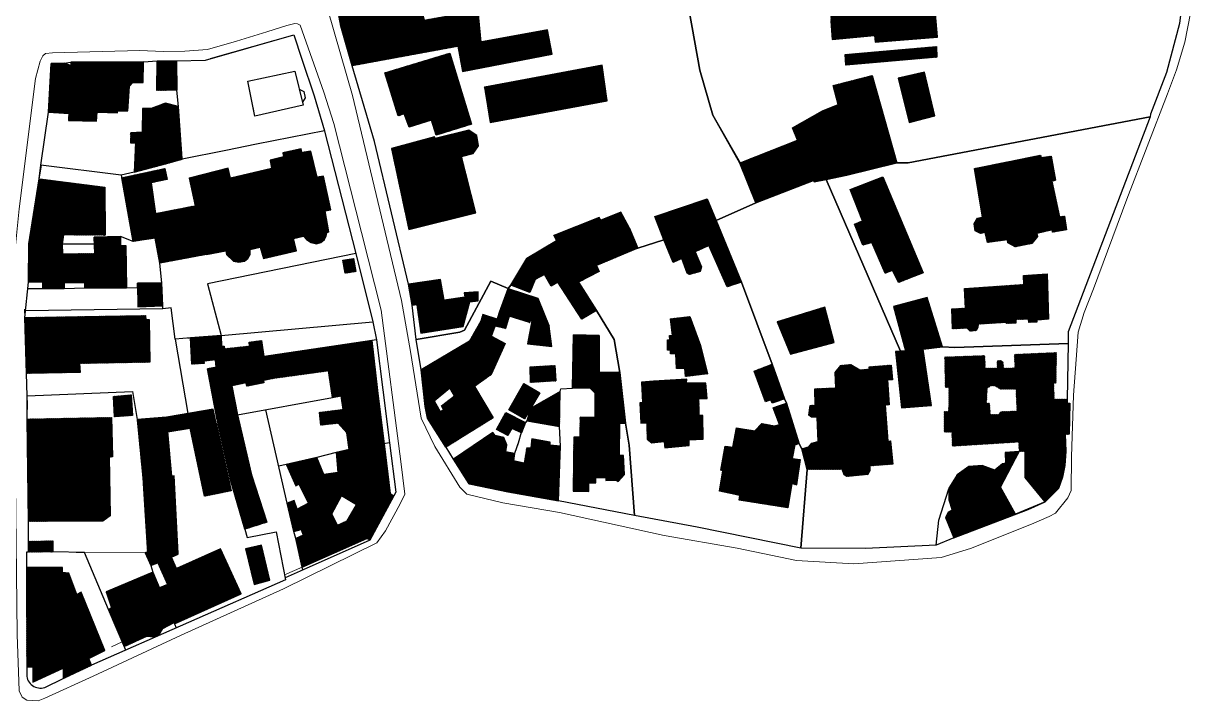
# Model space of a CAD drawing. Header units: metres. Extents: x 18 to 1339, y 13 to 503.
# Drawn here: x 288.7 to 608.5, y 41.4 to 227.1 of the extents above; entities that cross this region are included whole.
import ezdxf

# ---------------------------------------------------------------- set-up
doc = ezdxf.new("R2010")
doc.units = ezdxf.units.M
doc.header["$MEASUREMENT"] = 0
for name, color, linetype, lineweight in [('1_parcele', 5, 'Continuous', 30), ('cladiri', 1, 'Continuous', 30), ('hatch constr', 246, 'Continuous', 30), ('l.verde', 120, 'Continuous', 9), ('parcele', 30, 'Continuous', 9), ('strazi', 7, 'Continuous', 13)]:
    doc.layers.add(name, color=color, linetype=linetype, lineweight=lineweight)
pattern_1 = [(45, (-87.06231, -234.33322), (-0.088388348, 0.088388348), [])]

msp = doc.modelspace()

# ---------------------------------------------------------------- hatches: boundary and pattern name
at = {"layer": 'hatch constr'}
h = msp.add_hatch(dxfattribs=at)
h.set_pattern_fill('ANSI31', color=256)
h.set_pattern_definition(pattern_1)
h.paths.add_polyline_path([(327.54, 402.79), (314.09, 400.34), (309.21, 399.46), (312.59, 378.48), (325.48, 381.23), (325.79, 379.47), (336.27, 381.31), (334.99, 388.62), (330.19, 387.78)])
h.paths.add_polyline_path([(333.76, 380.87), (325.79, 379.47), (325.48, 381.23), (312.59, 378.48), (314.53, 368.07), (321.35, 369.27), (321.66, 367.51), (325.85, 368.24), (325.6, 369.66), (335.43, 371.39)])
h.paths.add_polyline_path([(321.66, 353.85), (319.2, 352.36), (320.95, 349.49), (323.39, 351.01)])
h.paths.add_polyline_path([(351.79, 359.11), (351.08, 363.66), (348.13, 363.2), (347.44, 367.63), (329.62, 364.83), (330.23, 360.21), (326.53, 359.63), (327.28, 354.86), (331.19, 355.47), (331.9, 350.73), (337.53, 351.69), (337.69, 350.64), (345.93, 351.93), (345.68, 353.58), (348.52, 354.09), (347.99, 357.79), (349.28, 358), (349.17, 358.7)])
h.paths.add_polyline_path([(374.25, 371.55), (349.07, 367.87), (349.4, 364.85), (353.88, 365.46), (354.77, 358.94), (374.79, 361.41), (374.66, 363.49)])
h.paths.add_polyline_path([(390.42, 374.63), (374.25, 371.55), (374.66, 363.49), (377.43, 363.88), (378.73, 365.15), (378.7, 367.63), (384.43, 367.71), (384.46, 365.1), (383.52, 364.58), (383.97, 356.42), (391.09, 357.72), (390.9, 361.83)])
h.paths.add_polyline_path([(384.43, 367.71), (378.7, 367.63), (378.73, 365.15), (384.46, 365.1)], flags=17)
h.paths.add_polyline_path([(416.93, 428.22), (416, 428.93), (417.2, 430.52), (414.67, 432.44), (413.36, 430.71), (410.27, 430.64), (408.46, 428.07), (406.01, 428.39), (402.63, 423.89), (400.67, 425.36), (398.38, 422.3), (400.14, 420.82), (407.96, 415.62)])
h.paths.add_polyline_path([(400.14, 420.82), (398.58, 418.79), (394.93, 421.54), (393.08, 421.24), (392.02, 419.76), (389.37, 421.67), (385.01, 419.99), (402.45, 407.63), (407.96, 415.62)])
h.paths.add_polyline_path([(385.01, 419.99), (380.65, 418.3), (381.95, 410.61), (383.91, 411.48), (389.19, 407.74), (388, 406.04), (396.87, 399.76), (402.45, 407.63)])
h.paths.add_polyline_path([(390.44, 397.35), (384.3, 395.58), (385.07, 392.1), (390.83, 393.68)])
h.paths.add_polyline_path([(396.97, 390.63), (386.5, 387.83), (390.42, 374.63), (390.9, 361.83), (396.49, 370.38), (395.1, 371.63), (396.57, 375.08), (395.96, 376.75), (397.63, 377.36), (395.89, 382.18), (398.91, 383.27), (399.52, 384.61)])
h.paths.add_polyline_path([(417.23, 374.25), (407.5, 378.26), (399.81, 361.38), (401.45, 360.85), (399.73, 355.52), (400.48, 355.22), (396.95, 346.43), (391.74, 346.49), (392.03, 338.69), (395.77, 339.44), (402.95, 341.11), (406.83, 350.07), (406.8, 350.09), (409.91, 357.19), (411.12, 359.92)])
h.paths.add_polyline_path([(426.54, 370.3), (417.23, 374.25), (411.12, 359.92), (412.88, 359.14), (411.69, 356.41), (409.91, 357.19), (406.83, 350.07), (409.95, 348.71), (410.86, 350.47), (411.98, 349.89), (413.78, 350.49), (416.34, 349.64), (417.71, 350.23)])
h.paths.add_polyline_path([(445.63, 362.64), (434.24, 367.33), (432.23, 362.67), (430.64, 363.35), (426.32, 353.29), (433.9, 349.91), (431.28, 343.79), (436.66, 341.74), (439.94, 349.35)])
h.paths.add_polyline_path([(428.16, 344.16), (428.16, 344.16), (407.96, 342.35), (407.89, 336.17), (418.25, 335.57), (418.1, 338.97), (427.9, 339.39)])
h.paths.add_polyline_path([(430.66, 343.43), (428.16, 344.16), (427.91, 339.39), (427.93, 338.82), (438.99, 336.87), (438.85, 336.11), (448.94, 334.33), (449.58, 336.87)])
h.paths.add_polyline_path([(425.22, 348.71), (422.13, 350.24), (418.69, 343.31), (423.03, 343.7)])
h.paths.add_polyline_path([(459.08, 349.35), (454.92, 351.3), (455.23, 351.96), (451.57, 353.67), (451.18, 352.83), (446.78, 354.89), (443.42, 347.69), (439.94, 349.35), (436.66, 341.74), (439.49, 340.54), (441.18, 344.46), (446.93, 341.98), (445.69, 339.1), (452.99, 335.94)])
h.paths.add_polyline_path([(386.04, 348.94), (387.08, 349.16), (386.27, 352.99), (385.34, 352.79), (385.21, 353.38), (338.43, 343.44), (337.95, 346.26), (328.83, 344.29), (330.08, 338.25), (332.7, 338.94), (333.36, 335.17), (329.75, 334.23), (333.93, 327.03), (386.99, 337.67)])
h.paths.add_polyline_path([(366.15, 327.61), (367.35, 322.7), (377.31, 325.12), (378.28, 326.06), (377.17, 330.27), (396.42, 333.71), (395.77, 339.44), (386.99, 337.67), (333.93, 327.03), (337.68, 318.86), (350.49, 321.52), (349.93, 324.24)])
h.paths.add_polyline_path([(391.72, 321.02), (382.62, 318.91), (381.94, 321.86), (371.96, 319.55), (373.28, 313.38), (382.75, 315.58), (383.46, 312.54), (384.64, 307), (390.54, 308.17), (389.35, 313.29), (393.3, 314.2)])
h.paths.add_polyline_path([(407.96, 342.35), (406.09, 342.1), (404.66, 341.59), (404.68, 336.32), (406.45, 336.24), (407.89, 336.17)])
h.paths.add_polyline_path([(406.45, 336.24), (401.93, 336.44), (401.67, 332.71), (404.37, 332.53), (404.35, 332.15), (406.12, 332.06)])
h.paths.add_polyline_path([(420.15, 331.27), (419.11, 332.09), (418.05, 332.16), (418.25, 335.57), (406.45, 336.24), (406.12, 332.06), (404.35, 332.15), (404.16, 327.35), (402.94, 327.41), (402.75, 323.7), (418.5, 322.91), (418.58, 326.15), (419.95, 327.05)])
h.paths.add_polyline_path([(452.05, 332.25), (428.56, 334.31), (428.07, 328.83), (442.26, 327.45), (441.65, 323.77), (448.05, 322.73)])
h.paths.add_polyline_path([(447.01, 321.48), (418.5, 322.91), (402.75, 323.7), (402.05, 323.69), (401.46, 310.98), (405.42, 310.76), (405.87, 318.59), (444.69, 316.35)])
h.paths.add_polyline_path([(440.5, 306.8), (426.79, 312.79), (414.2, 313.18), (413.81, 307.81), (422.09, 306.89), (420.34, 302.88), (423.69, 301.42), (423.99, 302.08), (436.12, 296.78)])
h.paths.add_polyline_path([(412.73, 304.68), (406.93, 305.89), (405.9, 301.48), (411.77, 300.1)])
h.paths.add_polyline_path([(405.9, 301.48), (406.91, 305.89), (407.67, 309.23), (402.44, 310.45), (399.15, 295.32), (393.79, 294.51), (394.73, 288.34), (399.44, 289.05), (403.27, 289.63), (404.13, 293.73)])
h.paths.add_polyline_path([(421.86, 290.01), (421.44, 290.47), (421.9, 290.89), (419.01, 294.04), (417.52, 292.68), (415.64, 294.75), (414.43, 295.05), (412.33, 297.58), (411.39, 298.1), (408.87, 298.56), (407.33, 296.89), (407.89, 295.95), (406.95, 295.4), (407.85, 294.7), (406.25, 293.69), (404.13, 293.73), (403.27, 289.63), (399.44, 289.05), (399.38, 287.2), (396.5, 284.94), (395.42, 286.09), (394.51, 286.16), (393.16, 285.03), (393.94, 277.61), (394.42, 277.83), (397.91, 273.36), (400.93, 276.11), (406.17, 270.38), (409.26, 273.2), (408.67, 273.84), (411.79, 276.69), (406.55, 282.43), (411.85, 287.27), (417.17, 281.44), (420.09, 284.1), (420.85, 283.28), (424.01, 286.17), (421.12, 289.34)])
h.paths.add_polyline_path([(399.07, 268.18), (398.4, 267.91), (397.14, 270.97), (387.2, 269.34), (388.63, 266.4), (386.2, 265), (389.94, 258.08), (393.26, 259.88), (394.34, 259.57), (397.37, 261.3), (397.54, 262.45), (400.55, 264.57)])
h.paths.add_polyline_path([(386.2, 265), (384.25, 268.58), (381.11, 268.14), (381.43, 265.84), (373.41, 261.47), (374.8, 258.67), (378.44, 252.42), (378.76, 251.8), (389.94, 258.08)])
h.paths.add_polyline_path([(374.8, 258.67), (372.39, 257.78), (369.99, 264.24), (369.1, 264.63), (367.51, 264.04), (366.92, 265.63), (364.33, 265.13), (361.74, 264.63), (365.31, 254.98), (364.73, 254.03), (365.63, 251.59), (366.46, 251.57), (367.74, 249.34), (368.14, 248.9), (369.01, 248.45), (369.83, 248.28), (370.8, 248.51), (372.3, 248.85), (373.17, 248.51), (377.15, 250.65), (377.44, 251.84), (378.44, 252.42)])
h.paths.add_polyline_path([(388.95, 275.43), (362.8, 271.05), (364.33, 265.13), (366.92, 265.63), (381.11, 268.14), (384.25, 268.58), (387.2, 269.34), (389.89, 269.85)])
h.paths.add_polyline_path([(391.44, 281.44), (386.03, 280.7), (386.52, 277.01), (391.95, 277.78)])
h.paths.add_polyline_path([(390.59, 287.64), (367.61, 284.51), (364.42, 283.95), (354.9, 282.28), (357.45, 274.8), (361.85, 276.06), (367.18, 277.01), (371.84, 277.84), (371.74, 278.39), (380.62, 279.96), (386.03, 280.7), (391.44, 281.44)])
h.paths.add_polyline_path([(379.22, 304.95), (376.63, 304.57), (371.16, 303.77), (365.02, 302.87), (365.55, 299.23), (362.23, 298.75), (361.71, 302.33), (353.43, 301.12), (348.8, 300.42), (354.9, 282.28), (364.42, 283.95), (364.07, 287.82), (367.06, 288.26), (367.61, 284.51), (381.9, 286.61)])
h.paths.add_polyline_path([(370.25, 310), (370.34, 311.91), (369.68, 314.73), (368.8, 315.9), (365.33, 315.05), (364.3, 315.78), (362.23, 315.47), (361.13, 313.53), (348.24, 311.28), (346.42, 311.28), (345.08, 309.33), (348.71, 300.41), (348.79, 300.44), (348.8, 300.42), (353.43, 301.12), (361.71, 302.33), (365.02, 302.87), (371.16, 303.77)])
h.paths.add_polyline_path([(383.46, 312.54), (370.25, 310), (371.16, 303.77), (376.63, 304.57), (376.46, 305.57), (384.64, 307)])
h.paths.add_polyline_path([(412.72, 235.32), (408, 234.99), (408.28, 229.65), (398.49, 227.92), (396.03, 237.67), (388.32, 235.73), (387.47, 239.13), (374.6, 232.13), (375.64, 226.27), (378.77, 215.43), (414.01, 221.91)])
h.paths.add_polyline_path([(405.51, 218.86), (387.7, 213.49), (391.41, 201.66), (393.04, 202.24), (394.34, 198.62), (400.48, 200.54), (401.78, 196.38), (411.45, 199.39)])
h.paths.add_polyline_path([(432.26, 225.26), (407.73, 220.75), (409, 213.87), (433.54, 218.63)])
h.paths.add_polyline_path([(447.21, 215.59), (414.99, 209.56), (416.57, 199.88), (448.65, 205.83)])
h.paths.add_polyline_path([(408.76, 190.55), (411.94, 191.41), (413.38, 193.51), (412.89, 196.29), (410.77, 197.73), (401.46, 195.46), (401.35, 195.95), (389.51, 192.7), (394.25, 170.53), (412.63, 175.1)])
h.paths.add_polyline_path([(402.98, 156.86), (394.2, 155.51), (395.24, 149.8), (396.45, 149.97), (403.98, 151.12)])
h.paths.add_polyline_path([(410.98, 150.69), (413.24, 151), (413.28, 153.47), (409.49, 153.16), (409.63, 151.98), (403.98, 151.12), (396.45, 149.97), (397.54, 142.14), (409.14, 143.98)])
h.paths.add_polyline_path([(413.88, 134.88), (416.9, 141.25), (417.94, 144.04), (418.51, 145.98), (414.57, 147.26), (414.03, 145.42), (410.87, 139.93), (397.71, 132.09), (398.78, 122.01), (401.22, 123.56), (405.55, 127.09)])
h.paths.add_polyline_path([(417.36, 118.88), (412.28, 127.5), (416.87, 130.74), (420.69, 139.24), (416.9, 141.25), (413.88, 134.88), (405.55, 127.09), (406.79, 124.94), (403.23, 122.18), (403.83, 121.12), (402.88, 120.6), (401.22, 123.56), (398.78, 122.01), (399.41, 118.85), (404.48, 110.85)])
h.paths.add_polyline_path([(420.89, 120.35), (418.34, 115.72), (421.38, 114.06), (422.47, 115.95), (425.04, 114.85), (426.23, 117.62)])
h.paths.add_polyline_path([(430.14, 125.77), (425.83, 128.33), (421.67, 121.09), (426, 118.62), (427.58, 121.44)])
h.paths.add_polyline_path([(435.71, 126.12), (427.58, 121.44), (426.66, 118.08), (435.6, 116.55)])
h.paths.add_polyline_path([(434.25, 133.27), (427.53, 132.87), (427.61, 128.59), (434.53, 129.02)])
h.paths.add_polyline_path([(432.76, 144.04), (427.96, 145.43), (426.81, 139.18), (433.42, 138.44)])
h.paths.add_polyline_path([(429.66, 151.73), (421.53, 154.35), (419.09, 147.91), (417.94, 144.04), (420.75, 143.38), (421.76, 146.79), (427.39, 145.04), (427.53, 145.56), (427.96, 145.43), (432.76, 144.04)])
h.paths.add_polyline_path([(436.83, 163.54), (434.77, 167.39), (426.61, 162.62), (422.25, 155.27), (427.44, 153.28), (428.91, 156.85), (431.49, 158.2), (433.25, 154.98), (435.08, 156.07), (441.66, 145.99), (445.71, 148.32), (440.81, 156.09)])
h.paths.add_polyline_path([(456.98, 165.43), (454.65, 171), (436.83, 163.54), (440.81, 156.09), (446.41, 159.05), (445.73, 160.66)])
h.paths.add_polyline_path([(446.4, 141.46), (439.44, 141.68), (439.16, 127.01), (443.9, 127.15), (445.25, 125.72), (445.22, 119), (441.2, 119.05), (441.14, 113.63), (439.47, 113.65), (439.3, 98.76), (443.64, 98.68), (443.61, 101.03), (445.48, 101.09), (445.5, 102.55), (448.29, 102.5), (448.26, 101.69), (451.13, 101.86), (451.62, 101.46), (453.35, 103.36), (453.12, 108.61), (451.98, 108.63), (452.11, 117.42), (453.66, 117.47), (452.05, 131.37), (446.42, 131.35)])
h.paths.add_polyline_path([(473.77, 124.1), (475.98, 124.19), (475.67, 128.44), (470.35, 128.53), (470.44, 129.48), (461.36, 128.96), (458, 128.64), (458.32, 123.1), (457.6, 123.04), (457.89, 117.44), (459.5, 117.56), (459.55, 113.1), (460.9, 112.07), (464.21, 112.39), (464.41, 110.69), (471.07, 111.32), (471.1, 112.9), (474.89, 113.02), (474.86, 119.54), (473.86, 119.65)])
h.paths.add_polyline_path([(474.17, 138.72), (471.3, 146.65), (466.02, 146.08), (466.53, 141.51), (465.73, 141.48), (465.79, 140.3), (465.15, 140.3), (465.15, 137.49), (466.02, 137.46), (465.96, 136.43), (467.39, 136.43), (467.62, 132.4), (469.92, 132.4), (470.09, 130.22), (476.07, 130.97)])
h.paths.add_polyline_path([(500.05, 111.47), (501.26, 111.81), (497.75, 122.96), (494.13, 121.69), (495.8, 117.04), (494.48, 116.69), (490.97, 117.38), (489.08, 115.34), (484.02, 116.12), (483.05, 110.86), (480.95, 111.12), (479.74, 104.52), (480.35, 104.4), (479.43, 98.83), (484.94, 97.62), (484.77, 96.36), (498.1, 94.24), (499.25, 100.84), (500.45, 100.5), (501.49, 107.45), (499.3, 107.79)])
h.paths.add_polyline_path([(493.85, 133.58), (488.91, 131.74), (491.98, 123.3), (493.5, 123.85), (493.87, 122.96), (497.24, 124.13)])
h.paths.add_polyline_path([(454.63, 171.06), (452.39, 175.31), (446.85, 173.07), (446.47, 173.84), (433.97, 168.88), (436.83, 163.54)])
h.paths.add_polyline_path([(502.96, 189.43), (500.75, 194.98), (485.04, 188.78), (489.32, 177.83), (505.19, 183.98)])
h.paths.add_polyline_path([(508.22, 149.28), (495.22, 145.25), (498.81, 136.34), (510.83, 139.56)])
h.paths.add_polyline_path([(524.79, 122.35), (525.89, 122.48), (525.38, 129.31), (526.75, 129.36), (526.42, 133.38), (520.39, 132.89), (520.44, 132.27), (517.83, 132.04), (515.42, 133.54), (512.63, 133.28), (511.08, 131.3), (511.31, 127.1), (505.51, 126.87), (505.6, 122.39), (504.22, 122.31), (503.9, 119.66), (504.56, 119.09), (506.14, 119.03), (506.46, 112.4), (504.72, 111.97), (503.84, 110.98), (501.93, 110.45), (503.46, 104.72), (512.97, 104.79), (513.51, 103.24), (514.28, 102.81), (519.97, 103.38), (520.6, 104.5), (520.57, 105.71), (526.86, 106.19), (526.23, 112.57), (525.54, 112.48)])
h.paths.add_polyline_path([(535.16, 137.69), (530.37, 137.31), (527.65, 137.08), (529.25, 121.69), (537.46, 122.32)])
h.paths.add_polyline_path([(575.34, 122.96), (574.65, 122.96), (574.62, 123.99), (571.06, 124.05), (571.01, 128.42), (571.64, 128.47), (571.7, 136.8), (560.18, 136.29), (560.32, 132.58), (557.22, 132.5), (557.11, 134.19), (556.65, 134.59), (555.76, 134.59), (555.44, 134.1), (555.5, 132.55), (552.22, 132.52), (552.08, 135.97), (541.08, 135.57), (541.25, 127.24), (542.23, 127.24), (542.17, 120.66), (540.91, 120.66), (540.96, 114.95), (543.03, 115.03), (543.18, 111.13), (561.34, 112.26), (561.49, 109.63), (574.28, 109.81), (574.14, 114.32), (575.23, 114.4)])
h.paths.add_polyline_path([(553.59, 119.86), (553.39, 122.9), (552.55, 122.99), (552.73, 127.01), (553.7, 127.67), (554.82, 127.64), (556.29, 126.75), (560.62, 126.78), (560.88, 120.75), (556.4, 120.58), (556, 119.86)], flags=16)
h.paths.add_polyline_path([(556.34, 99.91), (561.49, 109.63), (557.67, 109.4), (557.78, 106.5), (556.89, 106.29), (554.81, 104.59), (551.32, 105.84), (547.73, 105.53), (544.48, 103.29), (542.27, 99.58), (542.19, 96.39), (543.13, 93.61), (542.07, 92.92), (541.35, 91.6), (543.61, 85.97), (560.49, 92.48)])
h.paths.add_polyline_path([(573.98, 105.81), (574.28, 109.81), (563.16, 109.66), (563.16, 102.54), (568.58, 95.88), (572.26, 99.55), (573.4, 102.66)])
h.paths.add_polyline_path([(569.14, 158.34), (562.7, 157.91), (562.79, 155.49), (546.51, 154.32), (546.79, 148.99), (543.09, 148.74), (543.26, 143.29), (547.25, 143.49), (548.08, 142.66), (549.69, 142.8), (550.15, 143.66), (550.27, 144.58), (558.04, 145.07), (558.05, 144.72), (560.61, 144.9), (560.58, 145.82), (564.08, 145.96), (564.11, 145.07), (566.35, 145.15), (566.35, 145.7), (569.54, 145.96)])
h.paths.add_polyline_path([(536.25, 151.85), (527.09, 149.46), (530.37, 137.31), (535.16, 137.69), (540.5, 138.35)])
h.paths.add_polyline_path([(524.13, 184.93), (515.2, 181.46), (518.59, 172.93), (516.35, 171.95), (518.71, 166.21), (521.09, 166.98), (524.74, 158.54), (526.83, 159.28), (528.4, 155.98), (535.16, 158.67)])
h.paths.add_polyline_path([(570.46, 183.74), (571.49, 184.03), (570.23, 190.63), (567.5, 190.26), (567.35, 190.89), (549.23, 187.24), (551.47, 173.9), (550.05, 173.63), (549.12, 172.11), (549.43, 170.2), (550.86, 169.45), (552.19, 169.72), (552.79, 166.95), (558.26, 167.74), (558.39, 166.92), (560.38, 165.76), (564.93, 166.68), (566.51, 168.63), (566.29, 169.45), (570.49, 170.41), (570.63, 169.78), (574.48, 170.47), (573.87, 174.23), (572.5, 174)])
h.paths.add_polyline_path([(521.23, 212.75), (510.57, 210.02), (511.95, 204.82), (507.62, 203.04), (511.72, 192.61), (514.28, 185.46), (528.01, 188.85)])
h.paths.add_polyline_path([(507.62, 203.04), (499.4, 198.36), (500.75, 194.98), (502.96, 189.43), (511.72, 192.61)])
h.paths.add_polyline_path([(535.53, 213.67), (528.35, 212.06), (531.4, 199.82), (538.35, 201.72)])
h.paths.add_polyline_path([(511.72, 192.61), (502.96, 189.43), (505.19, 183.98), (505.35, 183.6), (514.28, 185.46)])
h.paths.add_polyline_path([(538.95, 217.77), (538.84, 220.67), (513.79, 218.49), (513.99, 215.62)])
h.paths.add_polyline_path([(538.58, 229.69), (527.66, 228.87), (509.94, 227.6), (510.27, 222.62), (521.89, 223.67), (522.04, 221.85), (539.14, 223.26)])
h.paths.add_polyline_path([(526.28, 246.24), (514.11, 245.21), (514.27, 242.49), (509.02, 242.08), (509.94, 227.6), (527.66, 228.87)])
h.paths.add_polyline_path([(512.73, 247.89), (507.89, 247.64), (508.97, 243.21), (512.96, 243.41)])
h = msp.add_hatch(dxfattribs=at)
h.set_pattern_fill('ANSI31', color=256)
h.set_pattern_definition(pattern_1)
h.paths.add_polyline_path([(321.63, 216.47), (301.7, 216.41), (301.73, 215.5), (299.83, 216.16), (296.3, 216.06), (295.58, 202.69), (301.12, 202.37), (301.05, 200.45), (308.7, 200.27), (308.88, 202.69), (314.48, 202.47), (314.51, 203.09), (317.32, 203.03), (317.75, 209.87), (318.64, 210.87), (321.48, 210.79)])
h.paths.add_polyline_path([(330.67, 216.79), (325.39, 216.81), (325.27, 208.62), (330.76, 208.75)])
h.paths.add_polyline_path([(331.19, 204.26), (327.63, 205.2), (323.69, 203.74), (321.37, 203.71), (321.19, 197.25), (318.09, 197.05), (318.01, 194.26), (319.38, 194.17), (319.07, 186.22), (327.66, 188.49), (332.22, 189.78)])
h.paths.add_polyline_path([(311.02, 182.13), (293.04, 184.43), (290.19, 166.57), (299.36, 166.51), (299.64, 169.04), (311.07, 168.98)])
h.paths.add_polyline_path([(316.79, 166.16), (315.32, 166.16), (315.27, 168.63), (308.12, 168.46), (308.17, 166.51), (308.23, 163.98), (299.44, 163.84), (299.36, 166.51), (290.19, 166.57), (290.09, 156.11), (294.01, 156.11), (294.01, 154.39), (299.9, 154.39), (299.9, 155.88), (305.5, 155.91), (305.5, 154.53), (316.9, 154.56)])
h.paths.add_polyline_path([(371.33, 175.63), (372.88, 175.92), (370.93, 185.19), (369.15, 184.9), (367.42, 192), (364.98, 191.6), (364.78, 192.63), (359.73, 191.57), (360, 190.48), (356.28, 189.53), (356.71, 187.23), (345.39, 184.65), (344.79, 187.32), (334.14, 184.65), (335.78, 177.05), (338.83, 163.71), (344.16, 164.7), (344.32, 163.67), (346.27, 161.84), (347.68, 161.56), (349.23, 161.84), (350.15, 162.59), (350.78, 163.71), (350.81, 165.03), (353.58, 165.68), (354.51, 162.62), (363.5, 164.69), (362.73, 168.1), (365.4, 168.74), (366.23, 167.82), (367.49, 166.95), (368.99, 166.64), (370.21, 166.95), (371.2, 167.82), (371.63, 168.82), (371.86, 169.73), (372.37, 169.85)])
h.paths.add_polyline_path([(335.78, 177.05), (324.88, 174.9), (323.67, 183.35), (328.11, 184.28), (327.45, 187.25), (315.64, 184.73), (318.76, 167.28), (324.82, 168.18), (326.08, 161.32), (338.83, 163.71)])
h.paths.add_polyline_path([(323.15, 145.83), (322.21, 145.84), (322.19, 146.93), (289.13, 146.41), (289.59, 131.08), (304.21, 131.36), (304.07, 133.79), (323.32, 134.14)])
h.paths.add_polyline_path([(326.61, 155.94), (319.96, 155.82), (319.99, 154.62), (320.08, 149.34), (326.86, 149.61)])
h.paths.add_polyline_path([(304.56, 71.09), (303.33, 70.48), (301.11, 76.34), (299.42, 76.54), (299.42, 77.89), (289.54, 77.86), (289.6, 50.64), (291.29, 50.64), (291.26, 46.41), (299.62, 50.32), (299.62, 47.42), (307.4, 51.1), (306.6, 52.91), (310.99, 55.15)])
h.paths.add_polyline_path([(324.18, 76.57), (311.4, 71.17), (312.83, 66.81), (312, 66.38), (316.31, 56.18), (322.54, 59.05), (324.44, 58.88), (325.93, 59.48), (326.93, 61.19), (329.96, 62.78), (325.99, 72.26)])
h.paths.add_polyline_path([(342.66, 83), (330.68, 77.56), (329.28, 80.72), (325.56, 79.13), (328.16, 73.24), (325.99, 72.26), (329.96, 62.78), (330.1, 62.44), (348.36, 70.68)])
h.paths.add_polyline_path([(312.16, 108.21), (313.08, 108.21), (312.88, 119.03), (289.7, 118.57), (290.13, 90.51), (310.46, 90.6), (312.47, 92.04)])
h.paths.add_polyline_path([(329.99, 102.97), (329.35, 102.92), (321.41, 102.43), (322.66, 82.15), (322.07, 81.86), (323.59, 78.38), (325.56, 79.13), (329.28, 80.72), (331.11, 81.57)])
h.paths.add_polyline_path([(328.29, 115.1), (327.94, 119.06), (319.84, 118.49), (321.41, 102.43), (329.35, 102.92)])
h.paths.add_polyline_path([(341.5, 117.45), (334.38, 116.07), (338.28, 97.4), (345.58, 98.9)])
h.paths.add_polyline_path([(347.34, 119.7), (341.71, 118.81), (345.56, 101.58), (349.38, 88.39), (355.41, 90.29), (351.21, 103.27)])
h.paths.add_polyline_path([(353.93, 84), (349.58, 82.95), (351.93, 73.23), (356.2, 74.4)])
h.paths.add_polyline_path([(378.98, 103.49), (377.91, 110.22), (377.58, 110.17), (374.42, 109.36), (374.82, 103.9), (370.97, 103.41), (369.11, 108.03), (360.75, 106.05), (363.31, 100.28), (364.17, 100.74), (366.84, 95.54), (363.68, 93.9), (362.85, 96.2), (360.95, 95.54), (362.76, 87.73), (364.79, 88.33), (372.32, 91.6), (373.18, 92.63), (375.83, 97.56)])
h.paths.add_polyline_path([(382.77, 85.86), (381.91, 86.37), (378.86, 88.21), (375.99, 87.12), (374.76, 89.5), (373.18, 92.63), (372.32, 91.6), (364.79, 88.33), (365.31, 86.77), (363.3, 85.8), (365.08, 77.99)])
h.paths.add_polyline_path([(387.49, 111.77), (377.91, 110.22), (378.98, 103.49), (375.83, 97.56), (379.96, 95.03), (377.43, 90.68), (374.76, 89.5), (375.99, 87.12), (378.86, 88.21), (382.77, 85.86), (383.63, 85.34), (390.18, 97.52), (389.2, 98.15)])
h.paths.add_polyline_path([(385.74, 126.44), (375.71, 124.89), (376.26, 121.22), (369.82, 120.41), (370.17, 116.88), (374.91, 117.4), (377.26, 114.78), (377.9, 110.25), (380.37, 110.62), (387.49, 111.77)])
h.paths.add_polyline_path([(356.5, 136), (354.55, 135.69), (341.4, 133.71), (341.57, 132.77), (339.12, 132.32), (341.71, 118.81), (347.34, 119.7), (345.84, 127.71), (349.71, 128.48), (349.95, 127.54), (354.6, 128.52), (354.46, 129.17), (357.62, 129.75)])
h.paths.add_polyline_path([(384.13, 140.06), (356.5, 136), (357.62, 129.75), (372.27, 131.76), (373.36, 124.46), (375.71, 124.89), (385.74, 126.44)])
h.paths.add_polyline_path([(353.97, 140.1), (350.53, 139.62), (350.68, 138.59), (343.75, 137.86), (343.7, 138.53), (343.01, 138.53), (342.92, 141.52), (334.44, 140.82), (334.82, 133.61), (338.21, 133.82), (338.15, 134.42), (341.28, 134.8), (341.4, 133.71), (354.55, 135.71)])
h.paths.add_polyline_path([(318.22, 125.18), (313.34, 124.79), (313.68, 119.21), (318.62, 119.55)])
h.paths.add_polyline_path([(379.12, 162.54), (376.25, 162.11), (376.85, 158.52), (379.78, 159.01)])
h.paths.add_polyline_path([(341.5, 117.45), (340.7, 121.24), (327.94, 119.06), (328.29, 115.1), (334.38, 116.07)])
h.paths.add_polyline_path([(296.73, 85.19), (290.06, 85.04), (290.06, 82.07), (296.73, 82.17)])
h = msp.add_hatch(dxfattribs=at)
h.set_pattern_fill('ANSI31', color=256)
h.set_pattern_definition([(45, (-67.0154, -136.20376), (-0.088388348, 0.088388348), [])])
h.paths.add_polyline_path([(476.03, 178.95), (461.72, 174.1), (464.16, 167.67), (478.44, 172.98)])
h.paths.add_polyline_path([(476.51, 166.12), (481.51, 154.8), (485.47, 156.12), (478.44, 172.98), (464.16, 167.67), (466.66, 161.51), (469.05, 162.58), (470.54, 158.53), (471.11, 158.16), (474.1, 158.99), (474.5, 160.31), (472.75, 164.42)])
h = msp.add_hatch(dxfattribs=at)
h.set_pattern_fill('ANSI31', color=256)
h.set_pattern_definition([(45, (-79.24685, -210.06032), (-0.088388348, 0.088388348), [])])
h.paths.add_polyline_path([(435.8, 111.18), (433.01, 111.44), (433.04, 112.22), (427.96, 113.19), (427.7, 110.55), (426.58, 110.72), (425.89, 106.47), (422.93, 107.11), (421.38, 98.66), (435.28, 96.13)])
h.paths.add_polyline_path([(422.93, 107.11), (423.28, 109.17), (420.83, 109.58), (421.15, 111.47), (420.35, 113.54), (417.96, 114.06), (417.33, 114.92), (406.53, 107.56), (410.84, 100.79), (421.38, 98.66)])

# ---------------------------------------------------------------- linework, layer by layer
at = {"layer": '1_parcele', "color": 18, "true_color": 0x000000}
for points in [[(468.13, 246.8), (520.2, 248.86), (602.48, 253.7), (603.75, 252.26), (606.16, 248.12), (607.19, 244.79), (607.08, 240.48), (605.41, 227.04), (601.85, 213.6), (597.43, 202.17), (597.4, 201.42), (531.11, 188.79), (528.01, 188.85), (514.28, 185.46), (508.63, 184.28), (505.35, 183.6), (505.19, 183.98), (489.32, 177.83), (485, 188.76), (477.55, 201.88), (473.99, 214.17), (468.13, 246.8)], [(468.13, 246.8), (473.99, 214.17), (477.55, 201.88), (485.04, 188.78), (489.32, 177.83), (478.44, 172.98), (464.16, 167.67), (456.98, 165.43), (445.73, 160.66), (446.41, 159.05), (440.81, 156.09), (434.77, 167.39), (426.61, 162.62), (422.25, 155.27), (421.53, 154.35), (416.78, 156.37), (409.54, 142.93), (408.28, 142.35), (396.33, 140.36), (395.24, 149.8), (394.2, 155.51), (384.9, 194.7), (378.77, 215.43), (375.64, 226.27), (374.6, 232.13)], [(290.06, 82.07), (290.06, 85.04), (290.13, 90.51), (289.7, 118.57), (289.7, 124.92), (289.59, 131.07), (289.13, 146.41), (290.09, 156.11), (290.19, 166.57), (293.04, 184.43), (293.51, 188.21), (295.58, 202.69), (296.3, 216.06), (299.83, 216.16), (301.7, 216.41), (321.63, 216.47), (325.39, 216.81), (330.67, 216.79)], [(597.4, 201.42), (574.91, 142.5), (574.91, 139.27), (543.87, 138.15), (540.5, 138.35), (535.16, 137.69), (530.37, 137.31), (529.01, 137.2), (508.63, 184.28), (514.28, 185.46), (528.01, 188.85), (531.11, 188.79), (597.4, 201.42)], [(371.19, 197.53), (379.77, 163.93), (384.45, 145.26), (385.46, 140.25), (387.14, 126.56), (389.02, 112.05)], [(332.22, 189.78), (327.66, 188.49), (319.07, 186.22), (315.52, 185.45), (293.51, 188.21)], [(315.52, 185.45), (318.76, 167.28)], [(574.91, 139.27), (574.62, 123.99), (574.65, 122.96), (575.34, 122.96), (575.23, 114.4), (574.14, 114.32), (574.28, 109.81), (573.98, 105.81), (573.4, 102.66), (572.26, 99.55), (568.58, 95.88), (560.49, 92.48), (543.61, 85.97), (538.8, 83.99), (519.41, 83.07), (501.66, 83.18), (503.46, 104.72), (501.93, 110.44), (501.26, 111.81), (497.75, 122.96), (497.24, 124.13), (493.85, 133.58), (485.47, 156.12), (478.44, 172.98), (489.32, 177.83), (505.19, 183.98), (505.35, 183.6), (508.63, 184.28), (529.01, 137.2), (530.37, 137.31), (535.16, 137.69), (540.5, 138.35), (543.87, 138.15), (574.91, 139.27)], [(501.66, 83.18), (473.29, 88.93), (456.11, 92.09), (454.67, 111.39), (453.66, 117.47), (452.05, 131.37), (450.54, 140.39), (445.71, 148.32), (440.81, 156.09), (436.83, 163.54), (454.65, 171), (457.01, 165.44), (464.16, 167.67), (478.44, 172.98), (485.47, 156.12), (493.85, 133.58), (497.24, 124.13), (497.75, 122.96), (501.26, 111.81), (501.93, 110.44), (503.46, 104.72), (501.66, 83.18)], [(289.92, 154.39), (294.01, 154.39), (299.9, 154.39), (305.5, 154.53), (316.9, 154.56), (319.99, 154.62), (319.96, 155.82), (326.61, 155.94), (326.08, 161.32), (324.82, 168.18), (318.76, 167.28), (315.27, 168.63), (308.12, 168.46), (308.17, 166.51), (299.36, 166.51), (290.19, 166.57)], [(396.33, 140.36), (408.28, 142.35), (409.54, 142.93), (416.78, 156.37), (421.53, 154.35), (422.25, 155.27), (426.61, 162.62), (434.77, 167.39), (436.83, 163.54), (440.81, 156.09), (445.71, 148.32), (450.54, 140.39), (452.05, 131.37), (453.66, 117.47), (454.67, 111.39), (456.11, 92.09), (435.28, 96.13), (421.38, 98.66), (410.84, 100.79), (406.53, 107.56), (404.48, 110.85), (399.41, 118.85), (398.78, 122.01), (397.71, 132.09), (396.34, 140.37)], [(379.77, 163.93), (339.13, 155.64), (342.92, 141.52), (334.44, 140.82), (330.29, 140.48), (329.16, 149.09), (326.89, 148.77), (326.61, 155.94)], [(326.89, 148.77), (289.31, 148.21)], [(342.92, 141.52), (384.45, 145.26)], [(435.28, 96.13), (435.8, 111.18), (435.6, 116.55), (435.71, 126.12), (435.9, 126.88), (439.16, 127.01), (439.44, 141.68), (446.4, 141.46), (446.45, 131.35), (452.05, 131.37), (453.66, 117.47), (454.67, 111.39), (456.11, 92.09), (435.28, 96.13)], [(330.29, 140.48), (333.79, 120.06)], [(385.46, 140.25), (384.13, 140.06), (356.5, 136), (341.4, 133.71), (341.57, 132.77), (339.12, 132.32), (341.71, 118.81), (347.34, 119.7), (373.36, 124.46), (375.71, 124.89), (385.74, 126.44)], [(289.7, 124.92), (318.62, 126.1)], [(318.62, 126.1), (319.84, 118.49), (321.41, 102.43), (322.66, 82.15), (322.07, 81.86), (323.59, 78.38), (324.18, 76.57), (330.1, 62.44), (330.59, 61.33)], [(435.28, 96.13), (435.8, 111.18), (435.6, 116.55), (435.71, 126.12), (427.58, 121.44), (426.66, 118.08), (426.23, 117.62), (425.04, 114.85), (424.21, 111.99), (423.28, 109.17), (422.93, 107.11), (421.38, 98.66), (435.28, 96.13)], [(341.71, 118.81), (345.56, 101.58), (349.38, 88.39), (350.03, 86.13), (357.93, 87.64), (360.53, 74.54), (307.4, 51.1), (299.62, 47.42), (299.62, 47.42)], [(365.26, 77.18), (363.3, 85.8), (362.76, 87.73), (360.95, 95.54), (355.13, 121.13)], [(389.02, 112.02), (377.58, 110.17), (374.42, 109.36), (369.11, 108.03), (358.65, 105.66)], [(389.02, 112.05), (390.74, 98.56), (383.63, 85.34), (365.31, 77.2), (360.43, 75.04)], [(538.8, 83.99), (539.49, 90.85), (542.23, 99.45)]]:
    msp.add_lwpolyline(points, dxfattribs=at)
msp.add_lwpolyline([(371.18, 197.58), (352.52, 193.91), (344.16, 192.19), (332.22, 189.78), (331.19, 204.26), (330.76, 208.75), (330.67, 216.79), (338.6, 216.95), (362.81, 223.87), (365.02, 217.27), (368.38, 207.22)], close=True, dxfattribs=at)
msp.add_lwpolyline([(316.72, 55.21), (312, 66.38), (305.4, 81.99), (296.73, 82.17), (290.06, 82.07), (289.53, 82.06), (289.6, 48.47, 0.509137), (294.54, 45.02), (299.62, 47.42)], format="xyb", dxfattribs=at)
at = {"layer": 'cladiri', "color": 18, "true_color": 0x000000}
msp.add_line((352.1, 201.58), (351.62, 203.94), dxfattribs=at)
for points in [[(374.6, 232.13), (387.47, 239.13), (388.32, 235.73), (388.32, 235.73), (396.03, 237.67), (398.49, 227.92), (408.28, 229.65), (408, 234.99), (412.72, 235.32), (414.01, 221.91), (378.77, 215.43), (375.64, 226.27), (374.6, 232.13)], [(407.73, 220.75), (409, 213.87), (433.54, 218.63), (432.26, 225.26), (407.73, 220.75)], [(357.6, 222.38), (339.82, 217.3)], [(363.05, 213.94), (363.05, 213.94)], [(560.49, 92.48), (556.34, 99.91), (561.49, 109.63)], [(568.58, 95.88), (563.16, 102.54), (563.16, 109.66)]]:
    msp.add_lwpolyline(points, dxfattribs=at)
at = {"layer": 'cladiri', "color": 18, "true_color": 0x000000, "flags": 128}
for points in [[(538.58, 229.69), (527.66, 228.87), (509.94, 227.6), (510.27, 222.62), (521.89, 223.67), (522.04, 221.85), (539.14, 223.26)], [(387.7, 213.49), (405.51, 218.86), (411.45, 199.39), (401.78, 196.38), (400.48, 200.54), (394.34, 198.62), (393.04, 202.24), (391.41, 201.66)], [(295.58, 202.69), (301.12, 202.37), (301.05, 200.45), (308.7, 200.27), (308.88, 202.69), (314.48, 202.47), (314.51, 203.09), (317.32, 203.03), (317.75, 209.87), (318.64, 210.87), (321.48, 210.79), (321.63, 216.47), (301.7, 216.41), (301.73, 215.5), (299.83, 216.16), (296.3, 216.06)], [(521.23, 212.75), (528.01, 188.85), (514.28, 185.46), (511.72, 192.61), (507.62, 203.04), (511.95, 204.82), (510.57, 210.02)], [(319.07, 186.22), (327.66, 188.49), (332.22, 189.78), (331.19, 204.26), (327.63, 205.2), (323.69, 203.74), (321.37, 203.71), (321.19, 197.25), (318.09, 197.05), (318.01, 194.26), (319.38, 194.17)], [(507.62, 203.04), (511.72, 192.61), (502.96, 189.43), (500.75, 194.98), (499.4, 198.36)], [(389.51, 192.7), (394.25, 170.53), (412.63, 175.1), (408.76, 190.55), (411.94, 191.41), (413.38, 193.51), (412.89, 196.29), (410.77, 197.73), (401.46, 195.46), (401.35, 195.95)], [(334.14, 184.65), (335.78, 177.05), (338.83, 163.71), (344.16, 164.7), (344.32, 163.67), (346.27, 161.84), (347.68, 161.56), (349.23, 161.84), (350.15, 162.59), (350.78, 163.71), (350.81, 165.03), (353.58, 165.68), (354.51, 162.62), (363.5, 164.69), (362.73, 168.1), (365.4, 168.74), (366.23, 167.82), (367.49, 166.95), (368.99, 166.64), (370.21, 166.95), (371.2, 167.82), (371.63, 168.82), (371.86, 169.73), (372.37, 169.85), (371.33, 175.63), (372.88, 175.92), (370.93, 185.19), (369.15, 184.9), (367.42, 192), (364.98, 191.6), (364.78, 192.63), (359.73, 191.57), (360, 190.48), (356.28, 189.53), (356.71, 187.23), (345.39, 184.65), (344.79, 187.32)], [(500.75, 194.98), (502.96, 189.43), (505.19, 183.98), (489.32, 177.83), (485.04, 188.78)], [(502.96, 189.43), (511.72, 192.61), (514.28, 185.46), (505.35, 183.6), (505.19, 183.98)], [(549.23, 187.24), (567.35, 190.89), (567.5, 190.26), (570.23, 190.63), (571.49, 184.03), (570.46, 183.74), (572.5, 174), (573.87, 174.23), (574.48, 170.47), (570.63, 169.78), (570.49, 170.41), (566.29, 169.45), (566.51, 168.63), (564.93, 166.68), (560.38, 165.76), (558.39, 166.92), (558.26, 167.74), (552.79, 166.95), (552.19, 169.72), (550.86, 169.45), (549.43, 170.2), (549.12, 172.11), (550.05, 173.63), (551.47, 173.9)], [(335.78, 177.05), (338.83, 163.71), (326.08, 161.32), (324.82, 168.18), (318.76, 167.28), (315.64, 184.73), (327.45, 187.25), (328.11, 184.28), (323.67, 183.35), (324.88, 174.9)], [(293.04, 184.43), (311.02, 182.13), (311.07, 168.98), (299.64, 169.04), (299.36, 166.51), (290.19, 166.57)], [(524.13, 184.93), (535.16, 158.67), (528.4, 155.98), (526.83, 159.28), (524.74, 158.54), (521.09, 166.98), (518.71, 166.21), (516.35, 171.95), (518.59, 172.93), (515.2, 181.46)], [(436.83, 163.54), (454.63, 171.06), (452.39, 175.31), (446.85, 173.07), (446.47, 173.84), (433.97, 168.88)], [(464.16, 167.67), (478.44, 172.98), (485.47, 156.12), (481.51, 154.8), (476.51, 166.12), (472.75, 164.42), (474.5, 160.31), (474.1, 158.99), (471.11, 158.16), (470.54, 158.53), (469.05, 162.58), (466.66, 161.51)], [(436.83, 163.54), (454.63, 171.06), (456.98, 165.43), (445.73, 160.66), (446.41, 159.05), (440.81, 156.09)], [(290.19, 166.57), (299.36, 166.51), (299.44, 163.84), (308.23, 163.98), (308.12, 168.46), (315.27, 168.63), (315.32, 166.16), (316.79, 166.16), (316.9, 154.56), (305.5, 154.53), (305.5, 155.91), (299.9, 155.88), (299.9, 154.39), (294.01, 154.39), (294.01, 156.11), (290.09, 156.11)], [(426.61, 162.62), (434.77, 167.39), (436.83, 163.54), (440.81, 156.09), (445.71, 148.32), (441.66, 145.99), (435.08, 156.07), (433.25, 154.98), (431.49, 158.2), (428.91, 156.85), (427.44, 153.28), (422.25, 155.27)], [(395.24, 149.8), (396.45, 149.97), (403.98, 151.12), (402.98, 156.86), (394.2, 155.51)], [(546.51, 154.32), (562.79, 155.49), (562.7, 157.91), (569.14, 158.34), (569.54, 145.96), (566.35, 145.7), (566.35, 145.15), (564.11, 145.07), (564.08, 145.96), (560.58, 145.82), (560.61, 144.9), (558.05, 144.72), (558.04, 145.07), (550.27, 144.58), (550.15, 143.66), (549.69, 142.8), (548.08, 142.66), (547.25, 143.49), (543.26, 143.29), (543.09, 148.74), (546.79, 148.99)], [(419.09, 147.91), (421.53, 154.35), (429.66, 151.73), (432.76, 144.04), (427.96, 145.43), (427.53, 145.56), (427.39, 145.04), (421.76, 146.79), (420.75, 143.38), (417.94, 144.04)], [(397.54, 142.14), (409.14, 143.98), (410.98, 150.69), (413.24, 151), (413.28, 153.47), (409.49, 153.16), (409.63, 151.98), (403.98, 151.12), (396.45, 149.97)], [(530.37, 137.31), (535.16, 137.69), (540.5, 138.35), (536.25, 151.85), (527.09, 149.46)], [(398.78, 122.01), (401.22, 123.56), (405.55, 127.09), (413.88, 134.88), (416.9, 141.25), (417.94, 144.04), (418.51, 145.98), (414.57, 147.26), (414.03, 145.42), (410.87, 139.93), (397.71, 132.09)], [(289.13, 146.41), (322.19, 146.93), (322.21, 145.84), (323.15, 145.83), (323.32, 134.14), (304.07, 133.79), (304.21, 131.36), (289.59, 131.08)], [(466.02, 146.08), (471.3, 146.65), (474.17, 138.72), (476.07, 130.97), (470.09, 130.22), (469.92, 132.4), (467.62, 132.4), (467.39, 136.43), (465.96, 136.43), (466.02, 137.46), (465.15, 137.49), (465.15, 140.3), (465.79, 140.3), (465.73, 141.48), (466.53, 141.51)], [(334.44, 140.82), (342.92, 141.52), (343.01, 138.53), (343.7, 138.53), (343.75, 137.86), (350.68, 138.59), (350.53, 139.62), (353.97, 140.1), (354.55, 135.69), (341.4, 133.71), (341.28, 134.8), (338.15, 134.42), (338.21, 133.82), (334.82, 133.61)], [(417.36, 118.88), (404.46, 110.84), (399.41, 118.85), (398.78, 122.01), (401.22, 123.56), (402.88, 120.6), (403.83, 121.12), (403.23, 122.18), (406.79, 124.94), (405.55, 127.09), (413.88, 134.88), (416.9, 141.25), (420.69, 139.24), (416.87, 130.74), (412.28, 127.5)], [(439.3, 98.76), (443.64, 98.68), (443.61, 101.03), (445.48, 101.09), (445.5, 102.55), (448.29, 102.5), (448.26, 101.69), (451.13, 101.86), (451.62, 101.46), (453.35, 103.36), (453.12, 108.61), (451.98, 108.63), (452.11, 117.42), (453.66, 117.47), (453.14, 122.59), (452.05, 131.37), (446.42, 131.35), (446.4, 141.46), (439.44, 141.68), (439.16, 127.01), (443.9, 127.15), (445.25, 125.72), (445.22, 119), (441.2, 119.05), (441.14, 113.63), (439.47, 113.65)], [(357.62, 129.75), (356.5, 136), (384.13, 140.06), (385.74, 126.44), (375.71, 124.89), (373.36, 124.46), (372.27, 131.76)], [(535.16, 137.69), (530.37, 137.31), (527.65, 137.08), (529.25, 121.69), (537.46, 122.32)], [(341.4, 133.71), (354.55, 135.69), (356.5, 136), (357.62, 129.75), (354.46, 129.17), (354.6, 128.52), (349.95, 127.54), (349.71, 128.48), (345.84, 127.71), (347.34, 119.7), (341.71, 118.81), (339.12, 132.32), (341.55, 132.76)], [(493.85, 133.58), (497.24, 124.13), (493.87, 122.96), (493.5, 123.85), (491.98, 123.3), (488.91, 131.74)], [(524.79, 122.35), (525.54, 112.48), (526.23, 112.57), (526.86, 106.19), (520.57, 105.71), (520.6, 104.5), (519.97, 103.38), (514.28, 102.81), (513.51, 103.24), (512.97, 104.79), (503.46, 104.72), (501.93, 110.45), (503.84, 110.98), (504.72, 111.97), (506.46, 112.4), (506.14, 119.03), (504.56, 119.09), (503.9, 119.66), (504.22, 122.31), (505.6, 122.39), (505.51, 126.87), (511.31, 127.1), (511.08, 131.3), (512.63, 133.28), (515.42, 133.54), (517.83, 132.04), (520.44, 132.27), (520.39, 132.89), (526.42, 133.38), (526.75, 129.36), (525.38, 129.31), (525.89, 122.48)], [(425.83, 128.33), (430.14, 125.77), (427.58, 121.44), (426, 118.62), (421.67, 121.09)], [(464.41, 110.69), (471.07, 111.32), (471.1, 112.9), (474.89, 113.02), (474.86, 119.54), (473.86, 119.65), (473.77, 124.1), (475.98, 124.19), (475.67, 128.44), (470.35, 128.53), (470.44, 129.48), (461.36, 128.96), (458, 128.64), (458.32, 123.1), (457.6, 123.04), (457.89, 117.44), (459.5, 117.56), (459.55, 113.1), (460.9, 112.07), (464.21, 112.39)], [(375.71, 124.89), (385.74, 126.44), (387.49, 111.77), (380.37, 110.62), (377.9, 110.25), (377.26, 114.78), (374.91, 117.4), (370.17, 116.88), (369.82, 120.41), (376.26, 121.22)], [(497.75, 122.96), (501.26, 111.81), (500.05, 111.47), (499.3, 107.79), (501.49, 107.45), (500.45, 100.5), (499.25, 100.84), (498.1, 94.24), (484.77, 96.36), (484.94, 97.62), (479.43, 98.83), (480.35, 104.4), (479.74, 104.52), (480.95, 111.12), (483.05, 110.86), (484.02, 116.12), (489.08, 115.34), (490.97, 117.38), (494.48, 116.69), (495.8, 117.04), (494.13, 121.69)], [(290.13, 90.51), (289.7, 118.57), (312.88, 119.03), (313.08, 108.21), (312.16, 108.21), (312.47, 92.04), (310.46, 90.6)], [(321.41, 102.43), (329.35, 102.92), (328.29, 115.1), (327.94, 119.06), (319.84, 118.49)], [(327.94, 119.06), (328.29, 115.1), (334.38, 116.07), (341.5, 117.45), (340.7, 121.24)], [(341.71, 118.81), (347.34, 119.7), (351.21, 103.27), (355.41, 90.29), (349.38, 88.39), (345.56, 101.58)], [(418.34, 115.72), (420.89, 120.35), (426.23, 117.62), (425.14, 114.8), (422.47, 115.95), (421.38, 114.06)], [(421.38, 98.66), (422.93, 107.11), (423.28, 109.17), (420.83, 109.58), (421.15, 111.47), (420.35, 113.54), (417.96, 114.06), (417.33, 114.92), (406.53, 107.56), (410.84, 100.79)], [(422.93, 107.11), (421.38, 98.66), (435.28, 96.13), (435.8, 111.18), (433.01, 111.44), (433.04, 112.22), (427.96, 113.19), (427.7, 110.55), (426.58, 110.72), (425.89, 106.47)], [(362.76, 87.73), (364.79, 88.33), (372.32, 91.6), (373.18, 92.63), (375.83, 97.56), (378.98, 103.49), (377.9, 110.25), (374.42, 109.36), (374.82, 103.9), (370.97, 103.41), (369.11, 108.03), (360.75, 106.05), (363.31, 100.28), (364.17, 100.74), (366.84, 95.54), (363.68, 93.9), (362.85, 96.2), (360.95, 95.54)], [(377.9, 110.25), (380.37, 110.62), (387.49, 111.77), (389.2, 98.15), (390.18, 97.52), (383.63, 85.34), (381.91, 86.37), (378.86, 88.21), (375.99, 87.12), (374.76, 89.5), (377.43, 90.68), (379.96, 95.03), (375.83, 97.56), (378.98, 103.49)], [(543.61, 85.97), (563.93, 93.81), (568.58, 95.88), (572.26, 99.55), (573.4, 102.66), (573.98, 105.81), (574.28, 109.81), (561.49, 109.63), (557.67, 109.4), (557.78, 106.5), (556.89, 106.29), (554.81, 104.59), (551.32, 105.84), (547.73, 105.53), (544.48, 103.29), (542.27, 99.58), (542.19, 96.39), (543.13, 93.61), (542.07, 92.92), (541.35, 91.6)], [(323.59, 78.38), (325.56, 79.13), (329.28, 80.72), (331.11, 81.57), (329.99, 102.97), (329.35, 102.92), (321.41, 102.43), (322.66, 82.15), (322.07, 81.86)], [(373.18, 92.63), (372.32, 91.6), (364.79, 88.33), (365.31, 86.77), (363.3, 85.8), (365.08, 77.99), (382.77, 85.86), (378.86, 88.21), (375.99, 87.12), (374.76, 89.5)], [(325.99, 72.26), (329.96, 62.78), (330.1, 62.44), (348.36, 70.68), (342.66, 83), (330.68, 77.56), (329.28, 80.72), (325.56, 79.13), (328.16, 73.24)], [(289.54, 77.86), (289.6, 50.64), (291.29, 50.64), (291.26, 46.41), (299.62, 50.32), (299.62, 47.42), (307.4, 51.1), (306.6, 52.91), (310.99, 55.15), (304.56, 71.09), (303.33, 70.48), (301.11, 76.34), (299.42, 76.54), (299.42, 77.89)], [(329.96, 62.78), (325.99, 72.26), (324.18, 76.57), (311.4, 71.17), (312.83, 66.81), (312, 66.38), (316.31, 56.18), (322.54, 59.05), (324.44, 58.88), (325.93, 59.48), (326.93, 61.19)]]:
    msp.add_lwpolyline(points, close=True, dxfattribs=at)
at = {"layer": 'cladiri', "color": 18, "linetype": 'Continuous', "true_color": 0x000000}
msp.add_lwpolyline([(364.26, 209.04), (365.51, 208.33), (365.92, 206.63), (365.15, 205.46), (365.34, 204.66)], dxfattribs=at)
at = {"layer": 'cladiri', "color": 18, "true_color": 0x000000}
msp.add_lwpolyline([(495.22, 145.25), (498.81, 136.34), (510.83, 139.56), (508.22, 149.28)], close=True, dxfattribs=at)
for points in [[(513.79, 218.49), (538.84, 220.67), (538.95, 217.77), (513.99, 215.62)], [(325.39, 216.81), (330.67, 216.79), (330.76, 208.75), (325.27, 208.62)], [(416.57, 199.88), (448.65, 205.83), (447.21, 215.59), (414.99, 209.56)], [(350.14, 211.16), (363.05, 213.94), (365.34, 204.66), (352.1, 201.58)], [(528.35, 212.06), (531.4, 199.82), (538.35, 201.72), (535.53, 213.67)], [(461.72, 174.1), (476.03, 178.95), (478.44, 172.98), (464.16, 167.67)], [(376.25, 162.11), (379.12, 162.54), (379.78, 159.01), (376.85, 158.52)], [(320.08, 149.34), (326.86, 149.61), (326.61, 155.94), (319.96, 155.82)], [(432.76, 144.04), (427.96, 145.43), (426.81, 139.18), (433.42, 138.44)], [(427.53, 132.87), (434.25, 133.27), (434.53, 129.02), (427.61, 128.59)], [(318.22, 125.18), (318.62, 119.55), (313.68, 119.21), (313.34, 124.79)], [(426.66, 118.08), (435.6, 116.55), (435.71, 126.12), (427.58, 121.44)], [(334.38, 116.07), (341.5, 117.45), (345.58, 98.9), (338.28, 97.4)], [(290.06, 85.04), (296.73, 85.19), (296.73, 82.17), (290.06, 82.07)], [(349.58, 82.95), (351.93, 73.23), (356.2, 74.4), (353.93, 84)]]:
    msp.add_3dface(points, dxfattribs=at)
at = {"layer": 'l.verde'}
msp.add_line((574.91, 139.27), (574.62, 123.99), dxfattribs=at)
at = {"layer": 'parcele'}
for p, q in [((325.39, 216.81), (321.63, 216.47)), ((293.04, 184.43), (293.65, 188.2)), ((478.44, 172.98), (489.32, 177.83)), ((456.98, 165.43), (464.16, 167.67)), ((326.08, 161.32), (326.61, 155.94)), ((493.85, 133.58), (485.47, 156.12)), ((289.13, 146.41), (289.02, 148.73)), ((396.33, 140.37), (395.24, 149.8)), ((333.77, 140.65), (334.44, 140.82)), ((289.84, 123.69), (289.7, 118.57)), ((426.23, 117.62), (426.66, 118.08)), ((435.8, 111.18), (435.6, 116.55)), ((423.28, 109.17), (425.14, 114.8)), ((404.46, 110.84), (406.53, 107.56)), ((501.66, 83.18), (503.46, 104.72)), ((456.11, 92.09), (435.28, 96.13)), ((303.14, 81.99), (322.07, 81.86)), ((360.25, 75.88), (365.08, 77.99)), ((312.83, 56.13), (315.76, 57.47))]:
    msp.add_line(p, q, dxfattribs=at)
at = {"layer": 'strazi', "color": 18, "true_color": 0x000000, "flags": 128}
for points in [[(608.47, 229.82), (606.86, 221.86), (604.57, 214.31), (602.13, 207.76), (590.97, 178.81), (581.86, 154.28), (579.28, 147.74), (577.64, 142.37), (577.1, 134.93), (576.38, 125.1), (575.86, 108.24), (575.72, 98.97), (574.84, 96.93), (571.44, 92.76), (569.73, 91.82), (564.88, 89.74), (548.17, 83.1), (540.15, 80.63), (516.2, 78.91), (500.49, 79.77), (484.23, 83.16), (464.24, 86.66), (435.52, 92.98), (420.01, 95.57), (410.14, 98.02), (408.24, 99.92), (401.43, 111.07), (397.71, 118.84), (394.76, 137.05), (392.29, 151.04), (378.84, 207.3), (372.07, 230.77)], [(289.66, 41.51), (288.34, 42.37), (287.54, 44.09), (287.02, 59.54), (286.33, 117.67), (285.73, 157.94), (287.51, 176.21), (291.99, 211.93), (293.31, 216.64), (294.03, 218.11), (294.75, 218.74), (296.67, 219), (320.62, 219.6), (326.97, 219.34), (332.89, 219.46), (339.09, 219.92), (347.07, 222.19), (355.35, 224.69), (360.89, 226.41), (362.3, 226.81), (363.03, 226.97), (363.76, 226.91), (364.5, 226.53)], [(364.5, 226.53), (370.98, 208.14), (373.74, 199.61), (381.29, 169.71), (386.73, 148.41), (392.1, 106.89), (393.18, 97.95), (391.88, 95.29), (387.86, 87.94), (385.5, 84.6)], [(289.66, 41.51), (292.74, 41.37), (294.55, 42.1), (307.83, 48.12), (331.96, 59.32), (359.93, 72.07), (385.5, 84.6)]]:
    msp.add_lwpolyline(points, dxfattribs=at)

doc.saveas('drawing.dxf')
